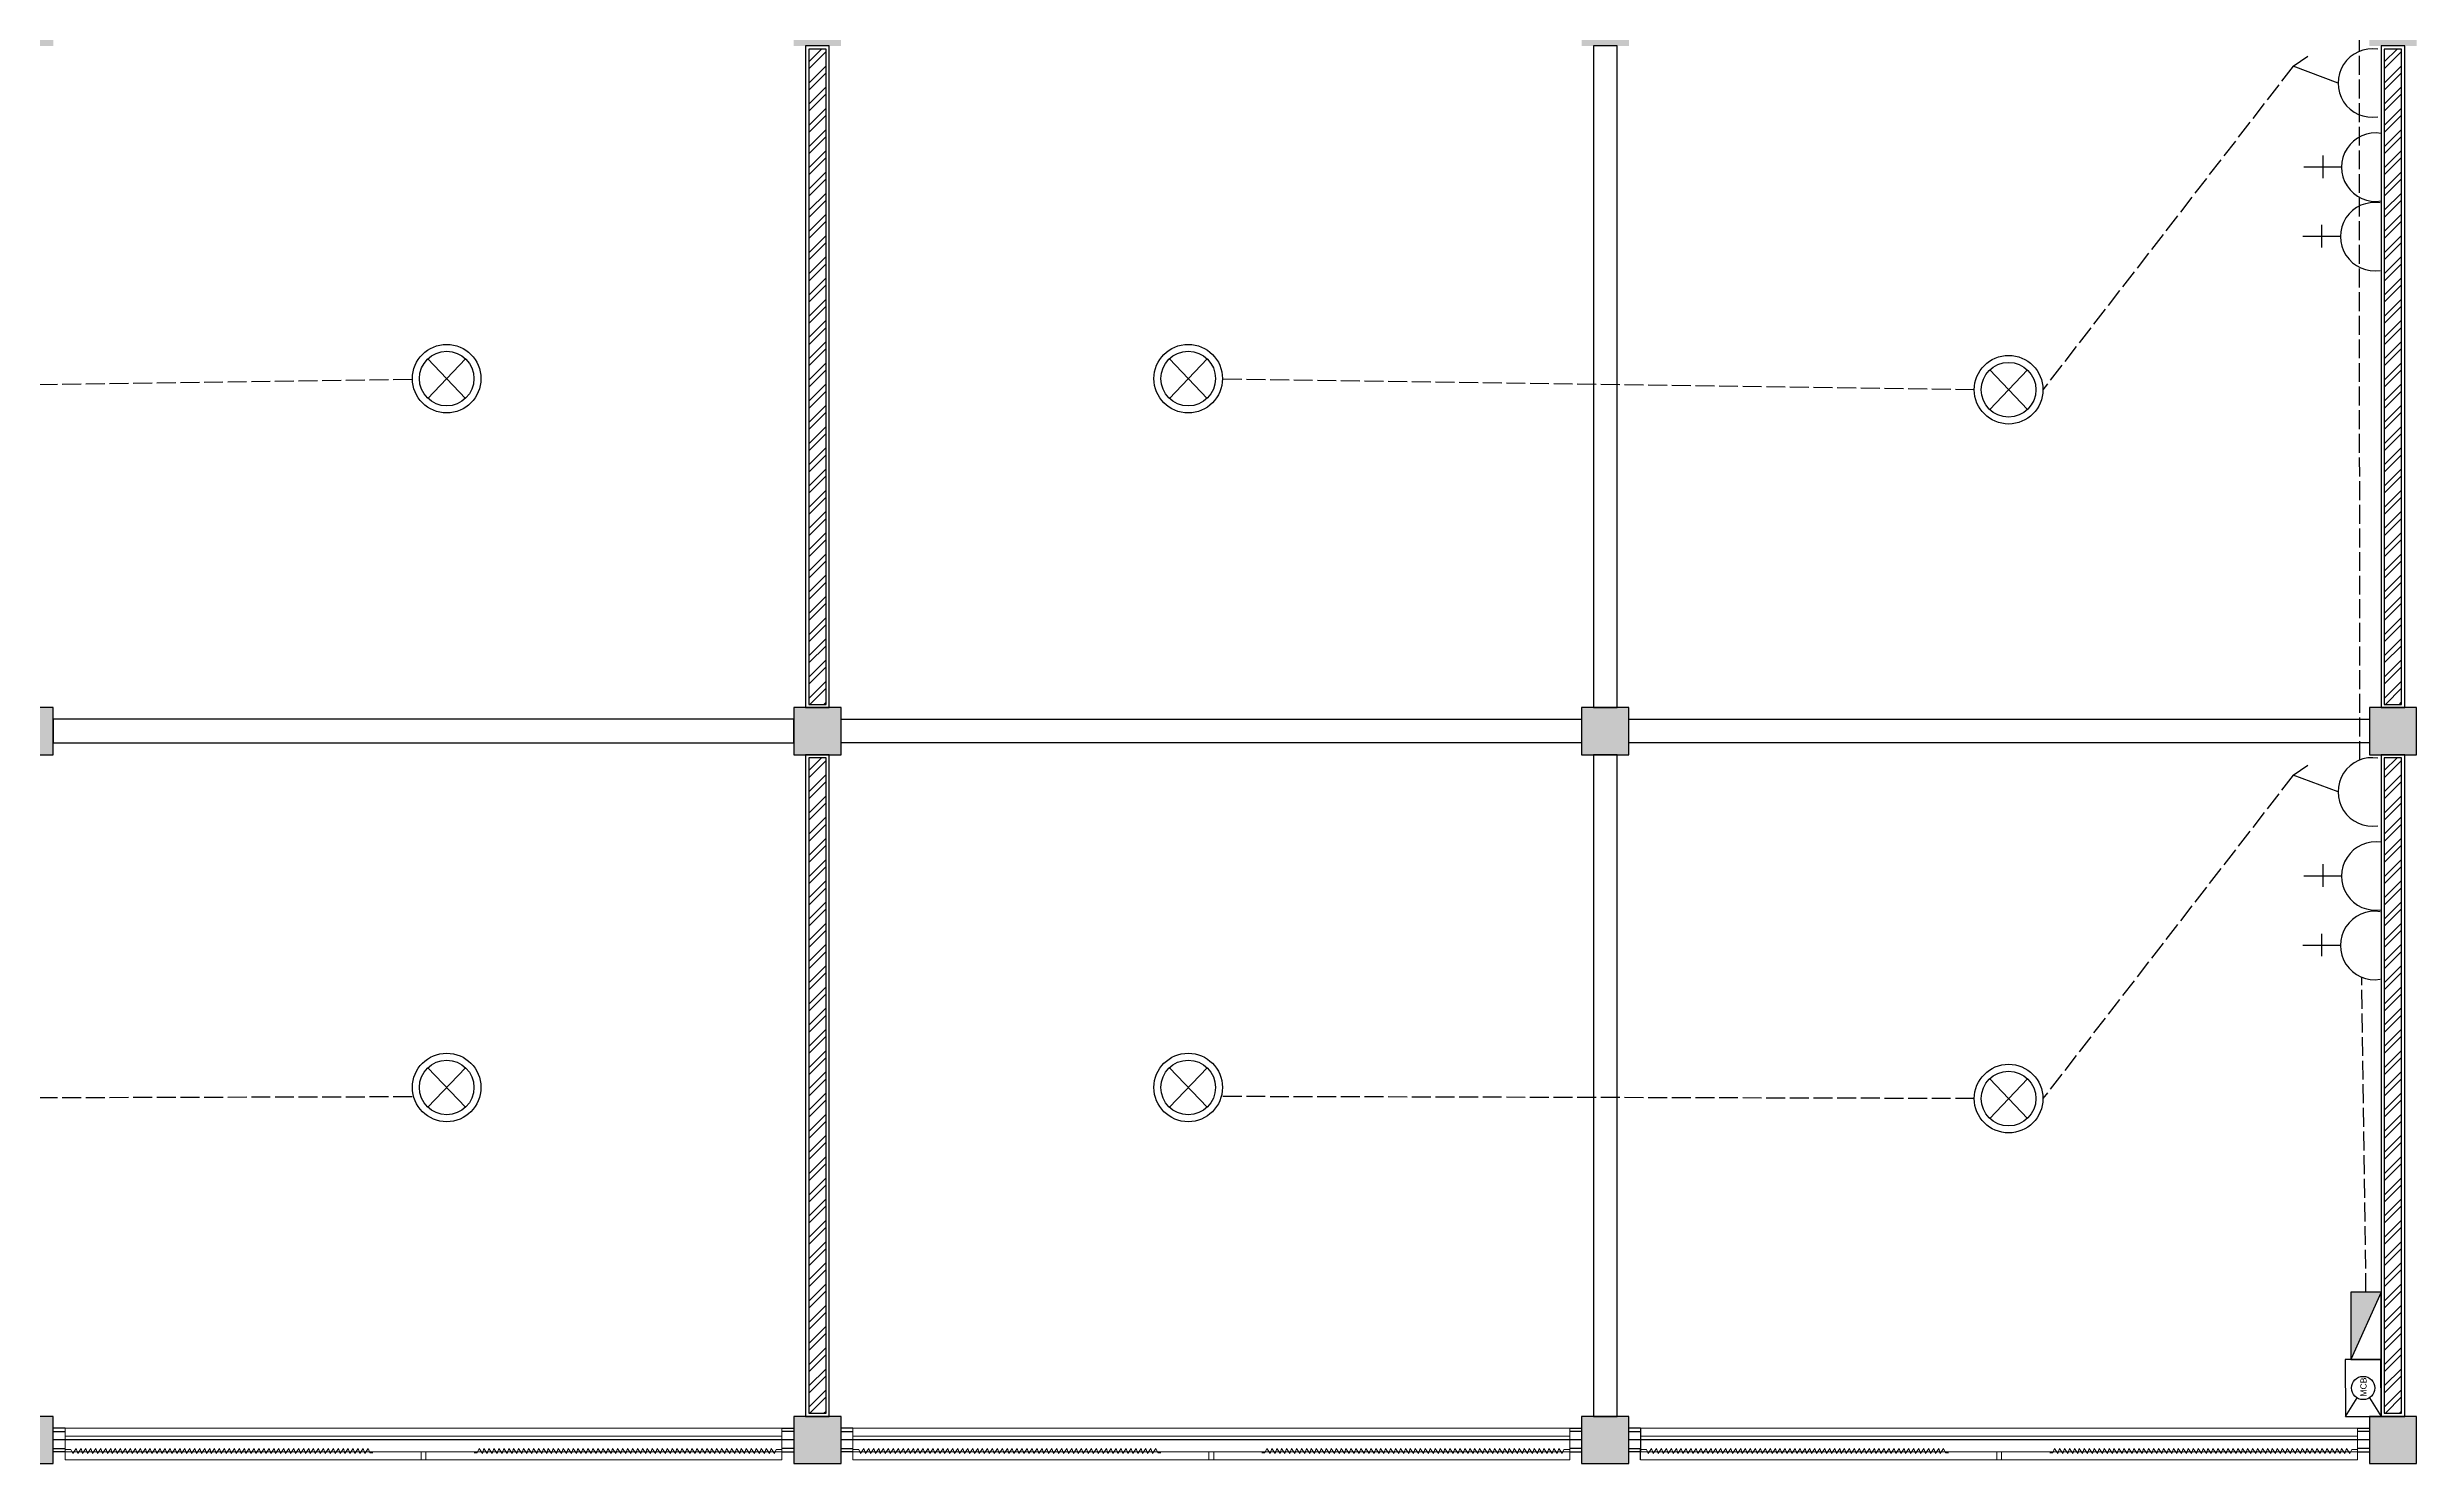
# Model space of a CAD drawing. Header units: centimetres. Extents: x 134057 to 145613, y 5028 to 39996.
# Drawn here: x 140894 to 142398, y 25843 to 26743 of the extents above; entities that cross this region are included whole.
import ezdxf

# ---------------------------------------------------------------- set-up
doc = ezdxf.new("R2010")
doc.units = ezdxf.units.CM
doc.linetypes.add('ACAD_ISO02W100', pattern=[15, 12, -3])
doc.layers.add('dinding', color=151, linetype='Continuous')
doc.layers.add('kolom', color=141, linetype='Continuous')
for name, color, linetype, lineweight in [('dinding dalam', 101, 'Continuous', 25), ('Pintu ruko', 10, 'Continuous', 25), ('pondasi', 131, 'Continuous', 18)]:
    doc.layers.add(name, color=color, linetype=linetype, lineweight=lineweight)
doc.styles.get("Standard").update_dxf_attribs({"font": 'arial.ttf'})

msp = doc.modelspace()

# ---------------------------------------------------------------- hatches: boundary and pattern name
at = {"layer": 'dinding', "true_color": 0x636466}
h = msp.add_hatch(color=251, dxfattribs=at)
h.dxf.hatch_style = 1
h.paths.add_polyline_path([(140397.956, 27673.437), (140367.956, 27673.437), (140367.956, 27643.437), (140397.956, 27643.437)])
h.paths.add_polyline_path([(140540.456, 27665.937), (140525.456, 27665.937), (140525.456, 27650.937), (140540.456, 27650.937)])
h.paths.add_polyline_path([(140390.456, 27465.937), (140375.456, 27465.937), (140375.456, 27450.937), (140390.456, 27450.937)])
h.paths.add_polyline_path([(140540.456, 27465.937), (140525.456, 27465.937), (140525.456, 27450.937), (140540.456, 27450.937)])
h.paths.add_polyline_path([(140897.956, 27673.437), (140867.956, 27673.437), (140867.956, 27643.437), (140897.956, 27643.437)])
h.paths.add_polyline_path([(141397.956, 27673.437), (141367.956, 27673.437), (141367.956, 27643.437), (141397.956, 27643.437)])
h.paths.add_polyline_path([(141897.956, 27673.437), (141867.956, 27673.437), (141867.956, 27643.437), (141897.956, 27643.437)])
h.paths.add_polyline_path([(142240.456, 27665.937), (142225.456, 27665.937), (142225.456, 27650.937), (142240.456, 27650.937)])
h.paths.add_polyline_path([(142397.956, 27673.437), (142367.956, 27673.437), (142367.956, 27643.437), (142397.956, 27643.437)])
h.paths.add_polyline_path([(142240.456, 27465.937), (142225.456, 27465.937), (142225.456, 27450.937), (142240.456, 27450.937)])
h.paths.add_polyline_path([(142390.456, 27465.937), (142375.456, 27465.937), (142375.456, 27450.937), (142390.456, 27450.937)])
h.paths.add_polyline_path([(142397.956, 27223.437), (142367.956, 27223.437), (142367.956, 27193.437), (142397.956, 27193.437)])
h.paths.add_polyline_path([(141897.956, 27223.437), (141867.956, 27223.437), (141867.956, 27193.437), (141897.956, 27193.437)])
h.paths.add_polyline_path([(141397.956, 27223.437), (141367.956, 27223.437), (141367.956, 27193.437), (141397.956, 27193.437)])
h.paths.add_polyline_path([(140897.956, 27223.437), (140867.956, 27223.437), (140867.956, 27193.437), (140897.956, 27193.437)])
h.paths.add_polyline_path([(140397.956, 27223.437), (140367.956, 27223.437), (140367.956, 27193.437), (140397.956, 27193.437)])
h.paths.add_polyline_path([(140397.956, 26773.437), (140367.956, 26773.437), (140367.956, 26743.437), (140397.956, 26743.437)])
h.paths.add_polyline_path([(140897.956, 26773.437), (140867.956, 26773.437), (140867.956, 26743.437), (140897.956, 26743.437)])
h.paths.add_polyline_path([(141397.956, 26773.437), (141367.956, 26773.437), (141367.956, 26743.437), (141397.956, 26743.437)])
h.paths.add_polyline_path([(141897.956, 26773.437), (141867.956, 26773.437), (141867.956, 26743.437), (141897.956, 26743.437)])
h.paths.add_polyline_path([(142397.956, 26773.437), (142367.956, 26773.437), (142367.956, 26743.437), (142397.956, 26743.437)])
h.paths.add_polyline_path([(142397.956, 26323.437), (142367.956, 26323.437), (142367.956, 26293.437), (142397.956, 26293.437)])
h.paths.add_polyline_path([(141897.956, 26323.437), (141867.956, 26323.437), (141867.956, 26293.437), (141897.956, 26293.437)])
h.paths.add_polyline_path([(141397.956, 26323.437), (141367.956, 26323.437), (141367.956, 26293.437), (141397.956, 26293.437)])
h.paths.add_polyline_path([(140897.956, 26323.437), (140867.956, 26323.437), (140867.956, 26293.437), (140897.956, 26293.437)])
h.paths.add_polyline_path([(140397.956, 26323.437), (140367.956, 26323.437), (140367.956, 26293.437), (140397.956, 26293.437)])
h.paths.add_polyline_path([(140397.956, 25858.437), (140367.956, 25858.437), (140367.956, 25843.437), (140397.956, 25843.437)])
h.paths.add_polyline_path([(140397.956, 25873.437), (140367.956, 25873.437), (140367.956, 25858.437), (140397.956, 25858.437)])
h.paths.add_polyline_path([(140897.956, 25858.437), (140867.956, 25858.437), (140867.956, 25843.437), (140897.956, 25843.437)])
h.paths.add_polyline_path([(140897.956, 25873.437), (140867.956, 25873.437), (140867.956, 25858.437), (140897.956, 25858.437)])
h.paths.add_polyline_path([(141397.956, 25858.437), (141367.956, 25858.437), (141367.956, 25843.437), (141397.956, 25843.437)])
h.paths.add_polyline_path([(141397.956, 25873.437), (141367.956, 25873.437), (141367.956, 25858.437), (141397.956, 25858.437)])
h.paths.add_polyline_path([(141897.956, 25858.437), (141867.956, 25858.437), (141867.956, 25843.437), (141897.956, 25843.437)])
h.paths.add_polyline_path([(141897.956, 25873.437), (141867.956, 25873.437), (141867.956, 25858.437), (141897.956, 25858.437)])
h.paths.add_polyline_path([(142397.956, 25858.437), (142367.956, 25858.437), (142367.956, 25843.437), (142397.956, 25843.437)])
h.paths.add_polyline_path([(142397.956, 25873.437), (142367.956, 25873.437), (142367.956, 25858.437), (142397.956, 25858.437)])
h = msp.add_hatch(dxfattribs=at)
h.set_pattern_fill('ANSI32', color=251)
h.set_pattern_definition([(45, (-1186.864, -12068.59), (-6.7351921, 6.7351921), []), (45, (-1182.374, -12068.59), (-6.7351921, 6.7351921), [])])
h.paths.add_polyline_path([(141388.456, 26741.437), (141377.456, 26741.437), (141377.456, 26325.437), (141388.456, 26325.437)])
h = msp.add_hatch(dxfattribs=at)
h.set_pattern_fill('ANSI32', color=251)
h.set_pattern_definition([(45, (-186.864, -12068.59), (-6.7351921, 6.7351921), []), (45, (-182.374, -12068.59), (-6.7351921, 6.7351921), [])])
h.paths.add_polyline_path([(142388.456, 26741.437), (142377.456, 26741.437), (142377.456, 26325.437), (142388.456, 26325.437)])
h = msp.add_hatch(dxfattribs=at)
h.set_pattern_fill('ANSI32', color=251)
h.set_pattern_definition([(45, (-1186.864, -12518.59), (-6.7351921, 6.7351921), []), (45, (-1182.374, -12518.59), (-6.7351921, 6.7351921), [])])
h.paths.add_polyline_path([(141388.456, 26291.437), (141377.456, 26291.437), (141377.456, 25875.437), (141388.456, 25875.437)])
h = msp.add_hatch(dxfattribs=at)
h.set_pattern_fill('ANSI32', color=251)
h.set_pattern_definition([(45, (-186.864, -12518.59), (-6.7351921, 6.7351921), []), (45, (-182.374, -12518.59), (-6.7351921, 6.7351921), [])])
h.paths.add_polyline_path([(142388.456, 26291.437), (142377.456, 26291.437), (142377.456, 25875.437), (142388.456, 25875.437)])
at = {"layer": 'dinding'}
h = msp.add_hatch(color=256, dxfattribs=at)
h.dxf.hatch_style = 1
h.paths.add_polyline_path([(142356.165, 25909.575), (142356.165, 25952.246), (142375.489, 25952.246)])

# ---------------------------------------------------------------- linework, layer by layer
at = {"layer": 'dinding', "linetype": 'ACAD_ISO02W100'}
for p, q in [((142361.93, 26290.124), (142361.198, 27425.833)), ((142319.627, 26730.531), (142160.744, 26525.18)), ((140648.694, 26525.18), (141125.879, 26531.924)), ((142117.218, 26525.18), (141640.033, 26531.924)), ((142319.627, 26280.531), (142160.744, 26075.18)), ((142365.827, 25952.246), (142363.134, 26152.263)), ((140648.694, 26075.18), (141126.652, 26076.474)), ((142117.218, 26075.18), (141639.26, 26076.474))]:
    msp.add_line(p, q, dxfattribs=at)
at = {"layer": 'dinding'}
for p, q in [((142350.266, 26666.452), (142326.408, 26666.452)), ((142338.337, 26673.914), (142338.337, 26659.566)), ((142349.608, 26622.379), (142325.75, 26622.379)), ((142337.679, 26629.841), (142337.679, 26615.493)), ((141159.604, 26544.78), (141135.676, 26519.683)), ((141135.676, 26544.78), (141159.604, 26519.683)), ((141606.308, 26544.78), (141630.236, 26519.683)), ((141630.236, 26544.78), (141606.308, 26519.683)), ((142127.017, 26537.728), (142150.945, 26512.631)), ((142150.945, 26537.728), (142127.017, 26512.631)), ((142350.266, 26216.452), (142326.408, 26216.452)), ((142338.337, 26223.914), (142338.337, 26209.566)), ((142349.608, 26172.379), (142325.75, 26172.379)), ((142337.679, 26179.841), (142337.679, 26165.493)), ((141159.604, 26094.78), (141135.676, 26069.683)), ((141135.676, 26094.78), (141159.604, 26069.683)), ((141606.308, 26094.78), (141630.236, 26069.683)), ((141630.236, 26094.78), (141606.308, 26069.683)), ((142127.017, 26087.728), (142150.945, 26062.631)), ((142150.945, 26087.728), (142127.017, 26062.631)), ((142375.489, 25952.246), (142356.165, 25909.575)), ((142352.785, 25873.32), (142360.128, 25885.16)), ((142367.991, 25885.201), (142375.456, 25873.437)), ((141367.956, 25858.437), (140897.956, 25858.437)), ((141867.956, 25858.437), (141397.956, 25858.437)), ((142367.956, 25858.437), (141897.956, 25858.437))]:
    msp.add_line(p, q, dxfattribs=at)
at = {"layer": 'dinding', "ltscale": 2000}
for p, q in [((140905.456, 25865.937), (140897.956, 25865.937)), ((141360.456, 25865.937), (141367.956, 25865.937)), ((141405.456, 25865.937), (141397.956, 25865.937)), ((141860.456, 25865.937), (141867.956, 25865.937)), ((141905.456, 25865.937), (141897.956, 25865.937)), ((141905.456, 25865.937), (141905.456, 25850.937)), ((141905.456, 25865.937), (141905.456, 25850.937)), ((141905.456, 25865.937), (141905.456, 25850.937)), ((142360.456, 25865.937), (142367.956, 25865.937)), ((140905.456, 25850.937), (140897.956, 25850.937)), ((141360.456, 25850.937), (141367.956, 25850.937)), ((141405.456, 25850.937), (141397.956, 25850.937)), ((141860.456, 25850.937), (141867.956, 25850.937)), ((141905.456, 25850.937), (141897.956, 25850.937)), ((142360.456, 25850.937), (142367.956, 25850.937))]:
    msp.add_line(p, q, dxfattribs=at)
at = {"layer": 'dinding'}
for points in [[(141390.456, 26323.437), (141390.456, 26743.437), (141375.456, 26743.437), (141375.456, 26323.437)], [(141388.456, 26325.437), (141388.456, 26741.437), (141377.456, 26741.437), (141377.456, 26325.437)], [(141890.456, 26323.437), (141890.456, 26743.437), (141875.456, 26743.437), (141875.456, 26323.437)], [(142390.456, 26323.437), (142390.456, 26743.437), (142375.456, 26743.437), (142375.456, 26323.437)], [(142388.456, 26325.437), (142388.456, 26741.437), (142377.456, 26741.437), (142377.456, 26325.437)], [(141367.956, 26315.937), (140897.956, 26315.937), (140897.956, 26300.937), (141367.956, 26300.937)], [(141397.956, 26315.937), (141867.956, 26315.937), (141867.956, 26300.937), (141397.956, 26300.937)], [(141897.956, 26315.937), (142367.956, 26315.937), (142367.956, 26300.937), (141897.956, 26300.937)], [(141390.456, 25873.437), (141390.456, 26293.437), (141375.456, 26293.437), (141375.456, 25873.437)], [(141388.456, 25875.437), (141388.456, 26291.437), (141377.456, 26291.437), (141377.456, 25875.437)], [(141890.456, 25873.437), (141890.456, 26293.437), (141875.456, 26293.437), (141875.456, 25873.437)], [(142390.456, 25873.437), (142390.456, 26293.437), (142375.456, 26293.437), (142375.456, 25873.437)], [(142388.456, 25875.437), (142388.456, 26291.437), (142377.456, 26291.437), (142377.456, 25875.437)], [(142356.165, 25952.246), (142356.165, 25909.575), (142375.489, 25909.575), (142375.489, 25952.246)], [(142352.785, 25873.32), (142375.456, 25873.437), (142375.27, 25909.574), (142352.599, 25909.457)]]:
    msp.add_lwpolyline(points, close=True, dxfattribs=at)
for points in [[(142348.063, 26719.872), (142319.627, 26730.531), (142328.846, 26736.834)], [(142348.063, 26269.872), (142319.627, 26280.531), (142328.846, 26286.834)]]:
    msp.add_lwpolyline(points, dxfattribs=at)
for centre, radius in [((141147.64, 26532.231), 21.763), ((141147.64, 26532.231), 17.338), ((141618.272, 26532.231), 21.763), ((141618.272, 26532.231), 17.338), ((142138.981, 26525.18), 21.763), ((142138.981, 26525.18), 17.338), ((141147.64, 26082.231), 21.763), ((141147.64, 26082.231), 17.338), ((141618.272, 26082.231), 21.763), ((141618.272, 26082.231), 17.338), ((142138.981, 26075.18), 21.763), ((142138.981, 26075.18), 17.338), ((142364.027, 25891.447), 7.398)]:
    msp.add_circle(centre, radius, dxfattribs=at)
for centre in [(142369.785, 26719.872), (142371.988, 26666.452), (142371.33, 26622.379), (142369.785, 26269.872), (142371.988, 26216.452), (142371.33, 26172.379)]:
    msp.add_arc(centre, 21.722, 80.755174, 279.244826, dxfattribs=at)
at = {"layer": 'dinding dalam', "ltscale": 2000}
for p, q in [((140897.956, 25863.937), (140905.456, 25863.937)), ((140897.956, 25852.937), (140905.456, 25852.937)), ((141367.956, 25863.937), (141360.456, 25863.937)), ((141367.956, 25852.937), (141360.456, 25852.937)), ((141397.956, 25863.937), (141405.456, 25863.937)), ((141397.956, 25852.937), (141405.456, 25852.937)), ((141867.956, 25863.937), (141860.456, 25863.937)), ((141867.956, 25852.937), (141860.456, 25852.937)), ((141897.956, 25863.937), (141905.456, 25863.937)), ((141897.956, 25852.937), (141905.456, 25852.937)), ((142367.956, 25863.937), (142360.456, 25863.937)), ((142367.956, 25852.937), (142360.456, 25852.937))]:
    msp.add_line(p, q, dxfattribs=at)
at = {"layer": 'kolom'}
for points in [[(140867.956, 26293.437), (140897.956, 26293.437), (140897.956, 26323.437), (140867.956, 26323.437)], [(141367.956, 26293.437), (141397.956, 26293.437), (141397.956, 26323.437), (141367.956, 26323.437)], [(141867.956, 26293.437), (141897.956, 26293.437), (141897.956, 26323.437), (141867.956, 26323.437)], [(142367.956, 26293.437), (142397.956, 26293.437), (142397.956, 26323.437), (142367.956, 26323.437)], [(140867.956, 25843.437), (140897.956, 25843.437), (140897.956, 25873.437), (140867.956, 25873.437)], [(141367.956, 25843.437), (141397.956, 25843.437), (141397.956, 25873.437), (141367.956, 25873.437)], [(141867.956, 25843.437), (141897.956, 25843.437), (141897.956, 25873.437), (141867.956, 25873.437)]]:
    msp.add_lwpolyline(points, close=True, dxfattribs=at)
msp.add_lwpolyline([(142397.956, 25873.437), (142367.956, 25873.437), (142367.956, 25843.437), (142397.956, 25843.437), (142397.956, 25873.437)], dxfattribs=at)
at = {"layer": 'Pintu ruko', "ltscale": 2000}
for p, q in [((141905.456, 25850.937), (141905.456, 25852.937)), ((141905.456, 25845.937), (141905.456, 25850.937))]:
    msp.add_line(p, q, dxfattribs=at)
at = {"layer": 'pondasi', "color": 140}
for p, q in [((140905.456, 25865.937), (140905.456, 25850.937)), ((140905.456, 25865.937), (141360.456, 25865.937)), ((140905.456, 25865.937), (140905.456, 25850.937)), ((140905.456, 25865.937), (140905.456, 25850.937)), ((141360.456, 25865.937), (141360.456, 25850.937)), ((141360.456, 25865.937), (141360.456, 25850.937)), ((141405.456, 25865.937), (141405.456, 25850.937)), ((141405.456, 25865.937), (141860.456, 25865.937)), ((141405.456, 25865.937), (141405.456, 25850.937)), ((141405.456, 25865.937), (141405.456, 25850.937)), ((141860.456, 25865.937), (141860.456, 25850.937)), ((141860.456, 25865.937), (141860.456, 25850.937)), ((141905.456, 25865.937), (142360.456, 25865.937)), ((142360.456, 25865.937), (142360.456, 25850.937)), ((142360.456, 25865.937), (142360.456, 25850.937)), ((141360.456, 25860.937), (140905.456, 25860.937)), ((140905.456, 25850.937), (140905.456, 25852.937)), ((140905.456, 25845.937), (140905.456, 25850.937)), ((140905.456, 25850.937), (141360.456, 25850.937)), ((141131.456, 25845.937), (141131.456, 25850.937)), ((141134.456, 25845.937), (141134.456, 25850.937)), ((141360.456, 25850.937), (141360.456, 25845.937)), ((141860.456, 25860.937), (141405.456, 25860.937)), ((141405.456, 25850.937), (141405.456, 25852.937)), ((141405.456, 25845.937), (141405.456, 25850.937)), ((141405.456, 25850.937), (141860.456, 25850.937)), ((141631.456, 25845.937), (141631.456, 25850.937)), ((141634.456, 25845.937), (141634.456, 25850.937)), ((141860.456, 25850.937), (141860.456, 25845.937)), ((142360.456, 25860.937), (141905.456, 25860.937)), ((141905.456, 25850.937), (142360.456, 25850.937)), ((142131.456, 25845.937), (142131.456, 25850.937)), ((142134.456, 25845.937), (142134.456, 25850.937)), ((142360.456, 25850.937), (142360.456, 25845.937)), ((141360.456, 25845.937), (140905.456, 25845.937)), ((141860.456, 25845.937), (141405.456, 25845.937)), ((142360.456, 25845.937), (141905.456, 25845.937))]:
    msp.add_line(p, q, dxfattribs=at)
for points in [[(140905.456, 25852.372), (140909.134, 25852.372), (140910.298, 25849.765), (140912.412, 25852.937), (140913.439, 25849.765), (140915.553, 25852.937), (140916.58, 25849.765), (140918.695, 25852.937), (140919.722, 25849.765), (140921.836, 25852.937), (140922.863, 25849.765), (140924.978, 25852.937), (140926.004, 25849.765), (140928.119, 25852.937), (140929.146, 25849.765), (140931.26, 25852.937), (140932.287, 25849.765), (140934.402, 25852.937), (140935.428, 25849.765), (140937.543, 25852.937), (140938.57, 25849.765), (140940.684, 25852.937), (140941.711, 25849.765), (140943.826, 25852.937), (140944.853, 25849.765), (140946.967, 25852.937), (140947.994, 25849.765), (140950.108, 25852.937), (140951.135, 25849.765), (140953.25, 25852.937), (140954.277, 25849.765), (140956.391, 25852.937), (140957.418, 25849.765), (140959.532, 25852.937), (140960.559, 25849.765), (140962.674, 25852.937), (140963.701, 25849.765), (140965.815, 25852.937), (140966.842, 25849.765), (140968.957, 25852.937), (140969.983, 25849.765), (140972.098, 25852.937), (140973.125, 25849.765), (140975.239, 25852.937), (140976.266, 25849.765), (140978.381, 25852.937), (140979.407, 25849.765), (140981.522, 25852.937), (140982.549, 25849.765), (140984.663, 25852.937), (140985.69, 25849.765), (140987.805, 25852.937), (140988.832, 25849.765), (140990.946, 25852.937), (140991.973, 25849.765), (140994.087, 25852.937), (140995.114, 25849.765), (140997.229, 25852.937), (140998.256, 25849.765), (141000.37, 25852.937), (141001.397, 25849.765), (141003.511, 25852.937), (141004.538, 25849.765), (141006.653, 25852.937), (141007.68, 25849.765), (141009.794, 25852.937), (141010.821, 25849.765), (141012.935, 25852.937), (141013.962, 25849.765), (141016.077, 25852.937), (141017.104, 25849.765), (141019.218, 25852.937), (141020.245, 25849.765), (141022.36, 25852.937), (141023.386, 25849.765), (141025.501, 25852.937), (141026.528, 25849.765), (141028.642, 25852.937), (141029.669, 25849.765), (141031.784, 25852.937), (141032.81, 25849.765), (141034.925, 25852.937), (141035.952, 25849.765), (141038.066, 25852.937), (141039.093, 25849.765), (141041.208, 25852.937), (141042.235, 25849.765), (141044.349, 25852.937), (141045.376, 25849.765), (141047.49, 25852.937), (141048.517, 25849.765), (141050.632, 25852.937), (141051.659, 25849.765), (141053.773, 25852.937), (141054.8, 25849.765), (141056.914, 25852.937), (141057.941, 25849.765), (141060.056, 25852.937), (141061.083, 25849.765), (141063.197, 25852.937), (141064.224, 25849.765), (141066.339, 25852.937), (141067.365, 25849.765), (141069.48, 25852.937), (141070.507, 25849.765), (141072.621, 25852.937), (141073.648, 25849.765), (141075.763, 25852.937), (141076.789, 25849.765), (141078.904, 25852.937), (141079.931, 25849.765), (141082.045, 25852.937), (141083.072, 25849.765), (141085.187, 25852.937), (141086.214, 25849.765), (141088.328, 25852.937), (141089.355, 25849.765), (141091.469, 25852.937), (141092.496, 25849.765), (141094.611, 25852.937), (141095.638, 25849.765), (141097.752, 25852.937), (141098.915, 25850.33), (141100.81, 25850.33)], [(141360.456, 25852.372), (141356.778, 25852.372), (141355.614, 25849.765), (141353.5, 25852.937), (141352.473, 25849.765), (141350.358, 25852.937), (141349.332, 25849.765), (141347.217, 25852.937), (141346.19, 25849.765), (141344.076, 25852.937), (141343.049, 25849.765), (141340.934, 25852.937), (141339.908, 25849.765), (141337.793, 25852.937), (141336.766, 25849.765), (141334.652, 25852.937), (141333.625, 25849.765), (141331.51, 25852.937), (141330.483, 25849.765), (141328.369, 25852.937), (141327.342, 25849.765), (141325.228, 25852.937), (141324.201, 25849.765), (141322.086, 25852.937), (141321.059, 25849.765), (141318.945, 25852.937), (141317.918, 25849.765), (141315.804, 25852.937), (141314.777, 25849.765), (141312.662, 25852.937), (141311.635, 25849.765), (141309.521, 25852.937), (141308.494, 25849.765), (141306.38, 25852.937), (141305.353, 25849.765), (141303.238, 25852.937), (141302.211, 25849.765), (141300.097, 25852.937), (141299.07, 25849.765), (141296.955, 25852.937), (141295.929, 25849.765), (141293.814, 25852.937), (141292.787, 25849.765), (141290.673, 25852.937), (141289.646, 25849.765), (141287.531, 25852.937), (141286.504, 25849.765), (141284.39, 25852.937), (141283.363, 25849.765), (141281.249, 25852.937), (141280.222, 25849.765), (141278.107, 25852.937), (141277.08, 25849.765), (141274.966, 25852.937), (141273.939, 25849.765), (141271.825, 25852.937), (141270.798, 25849.765), (141268.683, 25852.937), (141267.656, 25849.765), (141265.542, 25852.937), (141264.515, 25849.765), (141262.401, 25852.937), (141261.374, 25849.765), (141259.259, 25852.937), (141258.232, 25849.765), (141256.118, 25852.937), (141255.091, 25849.765), (141252.976, 25852.937), (141251.95, 25849.765), (141249.835, 25852.937), (141248.808, 25849.765), (141246.694, 25852.937), (141245.667, 25849.765), (141243.552, 25852.937), (141242.526, 25849.765), (141240.411, 25852.937), (141239.384, 25849.765), (141237.27, 25852.937), (141236.243, 25849.765), (141234.128, 25852.937), (141233.101, 25849.765), (141230.987, 25852.937), (141229.96, 25849.765), (141227.846, 25852.937), (141226.819, 25849.765), (141224.704, 25852.937), (141223.677, 25849.765), (141221.563, 25852.937), (141220.536, 25849.765), (141218.422, 25852.937), (141217.395, 25849.765), (141215.28, 25852.937), (141214.253, 25849.765), (141212.139, 25852.937), (141211.112, 25849.765), (141208.997, 25852.937), (141207.971, 25849.765), (141205.856, 25852.937), (141204.829, 25849.765), (141202.715, 25852.937), (141201.688, 25849.765), (141199.573, 25852.937), (141198.547, 25849.765), (141196.432, 25852.937), (141195.405, 25849.765), (141193.291, 25852.937), (141192.264, 25849.765), (141190.149, 25852.937), (141189.122, 25849.765), (141187.008, 25852.937), (141185.981, 25849.765), (141183.867, 25852.937), (141182.84, 25849.765), (141180.725, 25852.937), (141179.698, 25849.765), (141177.584, 25852.937), (141176.557, 25849.765), (141174.443, 25852.937), (141173.416, 25849.765), (141171.301, 25852.937), (141170.274, 25849.765), (141168.16, 25852.937), (141166.997, 25850.33), (141165.102, 25850.33)], [(141405.456, 25852.372), (141409.134, 25852.372), (141410.298, 25849.765), (141412.412, 25852.937), (141413.439, 25849.765), (141415.553, 25852.937), (141416.58, 25849.765), (141418.695, 25852.937), (141419.722, 25849.765), (141421.836, 25852.937), (141422.863, 25849.765), (141424.978, 25852.937), (141426.004, 25849.765), (141428.119, 25852.937), (141429.146, 25849.765), (141431.26, 25852.937), (141432.287, 25849.765), (141434.402, 25852.937), (141435.428, 25849.765), (141437.543, 25852.937), (141438.57, 25849.765), (141440.684, 25852.937), (141441.711, 25849.765), (141443.826, 25852.937), (141444.853, 25849.765), (141446.967, 25852.937), (141447.994, 25849.765), (141450.108, 25852.937), (141451.135, 25849.765), (141453.25, 25852.937), (141454.277, 25849.765), (141456.391, 25852.937), (141457.418, 25849.765), (141459.532, 25852.937), (141460.559, 25849.765), (141462.674, 25852.937), (141463.701, 25849.765), (141465.815, 25852.937), (141466.842, 25849.765), (141468.957, 25852.937), (141469.983, 25849.765), (141472.098, 25852.937), (141473.125, 25849.765), (141475.239, 25852.937), (141476.266, 25849.765), (141478.381, 25852.937), (141479.407, 25849.765), (141481.522, 25852.937), (141482.549, 25849.765), (141484.663, 25852.937), (141485.69, 25849.765), (141487.805, 25852.937), (141488.832, 25849.765), (141490.946, 25852.937), (141491.973, 25849.765), (141494.087, 25852.937), (141495.114, 25849.765), (141497.229, 25852.937), (141498.256, 25849.765), (141500.37, 25852.937), (141501.397, 25849.765), (141503.511, 25852.937), (141504.538, 25849.765), (141506.653, 25852.937), (141507.68, 25849.765), (141509.794, 25852.937), (141510.821, 25849.765), (141512.935, 25852.937), (141513.962, 25849.765), (141516.077, 25852.937), (141517.104, 25849.765), (141519.218, 25852.937), (141520.245, 25849.765), (141522.36, 25852.937), (141523.386, 25849.765), (141525.501, 25852.937), (141526.528, 25849.765), (141528.642, 25852.937), (141529.669, 25849.765), (141531.784, 25852.937), (141532.81, 25849.765), (141534.925, 25852.937), (141535.952, 25849.765), (141538.066, 25852.937), (141539.093, 25849.765), (141541.208, 25852.937), (141542.235, 25849.765), (141544.349, 25852.937), (141545.376, 25849.765), (141547.49, 25852.937), (141548.517, 25849.765), (141550.632, 25852.937), (141551.659, 25849.765), (141553.773, 25852.937), (141554.8, 25849.765), (141556.914, 25852.937), (141557.941, 25849.765), (141560.056, 25852.937), (141561.083, 25849.765), (141563.197, 25852.937), (141564.224, 25849.765), (141566.339, 25852.937), (141567.365, 25849.765), (141569.48, 25852.937), (141570.507, 25849.765), (141572.621, 25852.937), (141573.648, 25849.765), (141575.763, 25852.937), (141576.789, 25849.765), (141578.904, 25852.937), (141579.931, 25849.765), (141582.045, 25852.937), (141583.072, 25849.765), (141585.187, 25852.937), (141586.214, 25849.765), (141588.328, 25852.937), (141589.355, 25849.765), (141591.469, 25852.937), (141592.496, 25849.765), (141594.611, 25852.937), (141595.638, 25849.765), (141597.752, 25852.937), (141598.915, 25850.33), (141600.81, 25850.33)], [(141860.456, 25852.372), (141856.778, 25852.372), (141855.614, 25849.765), (141853.5, 25852.937), (141852.473, 25849.765), (141850.358, 25852.937), (141849.332, 25849.765), (141847.217, 25852.937), (141846.19, 25849.765), (141844.076, 25852.937), (141843.049, 25849.765), (141840.934, 25852.937), (141839.908, 25849.765), (141837.793, 25852.937), (141836.766, 25849.765), (141834.652, 25852.937), (141833.625, 25849.765), (141831.51, 25852.937), (141830.483, 25849.765), (141828.369, 25852.937), (141827.342, 25849.765), (141825.228, 25852.937), (141824.201, 25849.765), (141822.086, 25852.937), (141821.059, 25849.765), (141818.945, 25852.937), (141817.918, 25849.765), (141815.804, 25852.937), (141814.777, 25849.765), (141812.662, 25852.937), (141811.635, 25849.765), (141809.521, 25852.937), (141808.494, 25849.765), (141806.38, 25852.937), (141805.353, 25849.765), (141803.238, 25852.937), (141802.211, 25849.765), (141800.097, 25852.937), (141799.07, 25849.765), (141796.955, 25852.937), (141795.929, 25849.765), (141793.814, 25852.937), (141792.787, 25849.765), (141790.673, 25852.937), (141789.646, 25849.765), (141787.531, 25852.937), (141786.504, 25849.765), (141784.39, 25852.937), (141783.363, 25849.765), (141781.249, 25852.937), (141780.222, 25849.765), (141778.107, 25852.937), (141777.08, 25849.765), (141774.966, 25852.937), (141773.939, 25849.765), (141771.825, 25852.937), (141770.798, 25849.765), (141768.683, 25852.937), (141767.656, 25849.765), (141765.542, 25852.937), (141764.515, 25849.765), (141762.401, 25852.937), (141761.374, 25849.765), (141759.259, 25852.937), (141758.232, 25849.765), (141756.118, 25852.937), (141755.091, 25849.765), (141752.976, 25852.937), (141751.95, 25849.765), (141749.835, 25852.937), (141748.808, 25849.765), (141746.694, 25852.937), (141745.667, 25849.765), (141743.552, 25852.937), (141742.526, 25849.765), (141740.411, 25852.937), (141739.384, 25849.765), (141737.27, 25852.937), (141736.243, 25849.765), (141734.128, 25852.937), (141733.101, 25849.765), (141730.987, 25852.937), (141729.96, 25849.765), (141727.846, 25852.937), (141726.819, 25849.765), (141724.704, 25852.937), (141723.677, 25849.765), (141721.563, 25852.937), (141720.536, 25849.765), (141718.422, 25852.937), (141717.395, 25849.765), (141715.28, 25852.937), (141714.253, 25849.765), (141712.139, 25852.937), (141711.112, 25849.765), (141708.997, 25852.937), (141707.971, 25849.765), (141705.856, 25852.937), (141704.829, 25849.765), (141702.715, 25852.937), (141701.688, 25849.765), (141699.573, 25852.937), (141698.547, 25849.765), (141696.432, 25852.937), (141695.405, 25849.765), (141693.291, 25852.937), (141692.264, 25849.765), (141690.149, 25852.937), (141689.122, 25849.765), (141687.008, 25852.937), (141685.981, 25849.765), (141683.867, 25852.937), (141682.84, 25849.765), (141680.725, 25852.937), (141679.698, 25849.765), (141677.584, 25852.937), (141676.557, 25849.765), (141674.443, 25852.937), (141673.416, 25849.765), (141671.301, 25852.937), (141670.274, 25849.765), (141668.16, 25852.937), (141666.997, 25850.33), (141665.102, 25850.33)], [(141905.456, 25852.372), (141909.134, 25852.372), (141910.298, 25849.765), (141912.412, 25852.937), (141913.439, 25849.765), (141915.553, 25852.937), (141916.58, 25849.765), (141918.695, 25852.937), (141919.722, 25849.765), (141921.836, 25852.937), (141922.863, 25849.765), (141924.978, 25852.937), (141926.004, 25849.765), (141928.119, 25852.937), (141929.146, 25849.765), (141931.26, 25852.937), (141932.287, 25849.765), (141934.402, 25852.937), (141935.428, 25849.765), (141937.543, 25852.937), (141938.57, 25849.765), (141940.684, 25852.937), (141941.711, 25849.765), (141943.826, 25852.937), (141944.853, 25849.765), (141946.967, 25852.937), (141947.994, 25849.765), (141950.108, 25852.937), (141951.135, 25849.765), (141953.25, 25852.937), (141954.277, 25849.765), (141956.391, 25852.937), (141957.418, 25849.765), (141959.532, 25852.937), (141960.559, 25849.765), (141962.674, 25852.937), (141963.701, 25849.765), (141965.815, 25852.937), (141966.842, 25849.765), (141968.957, 25852.937), (141969.983, 25849.765), (141972.098, 25852.937), (141973.125, 25849.765), (141975.239, 25852.937), (141976.266, 25849.765), (141978.381, 25852.937), (141979.407, 25849.765), (141981.522, 25852.937), (141982.549, 25849.765), (141984.663, 25852.937), (141985.69, 25849.765), (141987.805, 25852.937), (141988.832, 25849.765), (141990.946, 25852.937), (141991.973, 25849.765), (141994.087, 25852.937), (141995.114, 25849.765), (141997.229, 25852.937), (141998.256, 25849.765), (142000.37, 25852.937), (142001.397, 25849.765), (142003.511, 25852.937), (142004.538, 25849.765), (142006.653, 25852.937), (142007.68, 25849.765), (142009.794, 25852.937), (142010.821, 25849.765), (142012.935, 25852.937), (142013.962, 25849.765), (142016.077, 25852.937), (142017.104, 25849.765), (142019.218, 25852.937), (142020.245, 25849.765), (142022.36, 25852.937), (142023.386, 25849.765), (142025.501, 25852.937), (142026.528, 25849.765), (142028.642, 25852.937), (142029.669, 25849.765), (142031.784, 25852.937), (142032.81, 25849.765), (142034.925, 25852.937), (142035.952, 25849.765), (142038.066, 25852.937), (142039.093, 25849.765), (142041.208, 25852.937), (142042.235, 25849.765), (142044.349, 25852.937), (142045.376, 25849.765), (142047.49, 25852.937), (142048.517, 25849.765), (142050.632, 25852.937), (142051.659, 25849.765), (142053.773, 25852.937), (142054.8, 25849.765), (142056.914, 25852.937), (142057.941, 25849.765), (142060.056, 25852.937), (142061.083, 25849.765), (142063.197, 25852.937), (142064.224, 25849.765), (142066.339, 25852.937), (142067.365, 25849.765), (142069.48, 25852.937), (142070.507, 25849.765), (142072.621, 25852.937), (142073.648, 25849.765), (142075.763, 25852.937), (142076.789, 25849.765), (142078.904, 25852.937), (142079.931, 25849.765), (142082.045, 25852.937), (142083.072, 25849.765), (142085.187, 25852.937), (142086.214, 25849.765), (142088.328, 25852.937), (142089.355, 25849.765), (142091.469, 25852.937), (142092.496, 25849.765), (142094.611, 25852.937), (142095.638, 25849.765), (142097.752, 25852.937), (142098.915, 25850.33), (142100.81, 25850.33)], [(142360.456, 25852.372), (142356.778, 25852.372), (142355.614, 25849.765), (142353.5, 25852.937), (142352.473, 25849.765), (142350.358, 25852.937), (142349.332, 25849.765), (142347.217, 25852.937), (142346.19, 25849.765), (142344.076, 25852.937), (142343.049, 25849.765), (142340.934, 25852.937), (142339.908, 25849.765), (142337.793, 25852.937), (142336.766, 25849.765), (142334.652, 25852.937), (142333.625, 25849.765), (142331.51, 25852.937), (142330.483, 25849.765), (142328.369, 25852.937), (142327.342, 25849.765), (142325.228, 25852.937), (142324.201, 25849.765), (142322.086, 25852.937), (142321.059, 25849.765), (142318.945, 25852.937), (142317.918, 25849.765), (142315.804, 25852.937), (142314.777, 25849.765), (142312.662, 25852.937), (142311.635, 25849.765), (142309.521, 25852.937), (142308.494, 25849.765), (142306.38, 25852.937), (142305.353, 25849.765), (142303.238, 25852.937), (142302.211, 25849.765), (142300.097, 25852.937), (142299.07, 25849.765), (142296.955, 25852.937), (142295.929, 25849.765), (142293.814, 25852.937), (142292.787, 25849.765), (142290.673, 25852.937), (142289.646, 25849.765), (142287.531, 25852.937), (142286.504, 25849.765), (142284.39, 25852.937), (142283.363, 25849.765), (142281.249, 25852.937), (142280.222, 25849.765), (142278.107, 25852.937), (142277.08, 25849.765), (142274.966, 25852.937), (142273.939, 25849.765), (142271.825, 25852.937), (142270.798, 25849.765), (142268.683, 25852.937), (142267.656, 25849.765), (142265.542, 25852.937), (142264.515, 25849.765), (142262.401, 25852.937), (142261.374, 25849.765), (142259.259, 25852.937), (142258.232, 25849.765), (142256.118, 25852.937), (142255.091, 25849.765), (142252.976, 25852.937), (142251.95, 25849.765), (142249.835, 25852.937), (142248.808, 25849.765), (142246.694, 25852.937), (142245.667, 25849.765), (142243.552, 25852.937), (142242.526, 25849.765), (142240.411, 25852.937), (142239.384, 25849.765), (142237.27, 25852.937), (142236.243, 25849.765), (142234.128, 25852.937), (142233.101, 25849.765), (142230.987, 25852.937), (142229.96, 25849.765), (142227.846, 25852.937), (142226.819, 25849.765), (142224.704, 25852.937), (142223.677, 25849.765), (142221.563, 25852.937), (142220.536, 25849.765), (142218.422, 25852.937), (142217.395, 25849.765), (142215.28, 25852.937), (142214.253, 25849.765), (142212.139, 25852.937), (142211.112, 25849.765), (142208.997, 25852.937), (142207.971, 25849.765), (142205.856, 25852.937), (142204.829, 25849.765), (142202.715, 25852.937), (142201.688, 25849.765), (142199.573, 25852.937), (142198.547, 25849.765), (142196.432, 25852.937), (142195.405, 25849.765), (142193.291, 25852.937), (142192.264, 25849.765), (142190.149, 25852.937), (142189.122, 25849.765), (142187.008, 25852.937), (142185.981, 25849.765), (142183.867, 25852.937), (142182.84, 25849.765), (142180.725, 25852.937), (142179.698, 25849.765), (142177.584, 25852.937), (142176.557, 25849.765), (142174.443, 25852.937), (142173.416, 25849.765), (142171.301, 25852.937), (142170.274, 25849.765), (142168.16, 25852.937), (142166.997, 25850.33), (142165.102, 25850.33)]]:
    msp.add_lwpolyline(points, dxfattribs=at)

# ---------------------------------------------------------------- texts
at = {"layer": 'dinding', "insert": (142366.217, 25885.985), "char_height": 3.8947, "attachment_point": 7, "rotation": 90}
msp.add_mtext_dynamic_manual_height_columns('MCB', width=454.59463, gutter_width=1491.144, heights=[0], dxfattribs=at)

doc.saveas('drawing.dxf')
